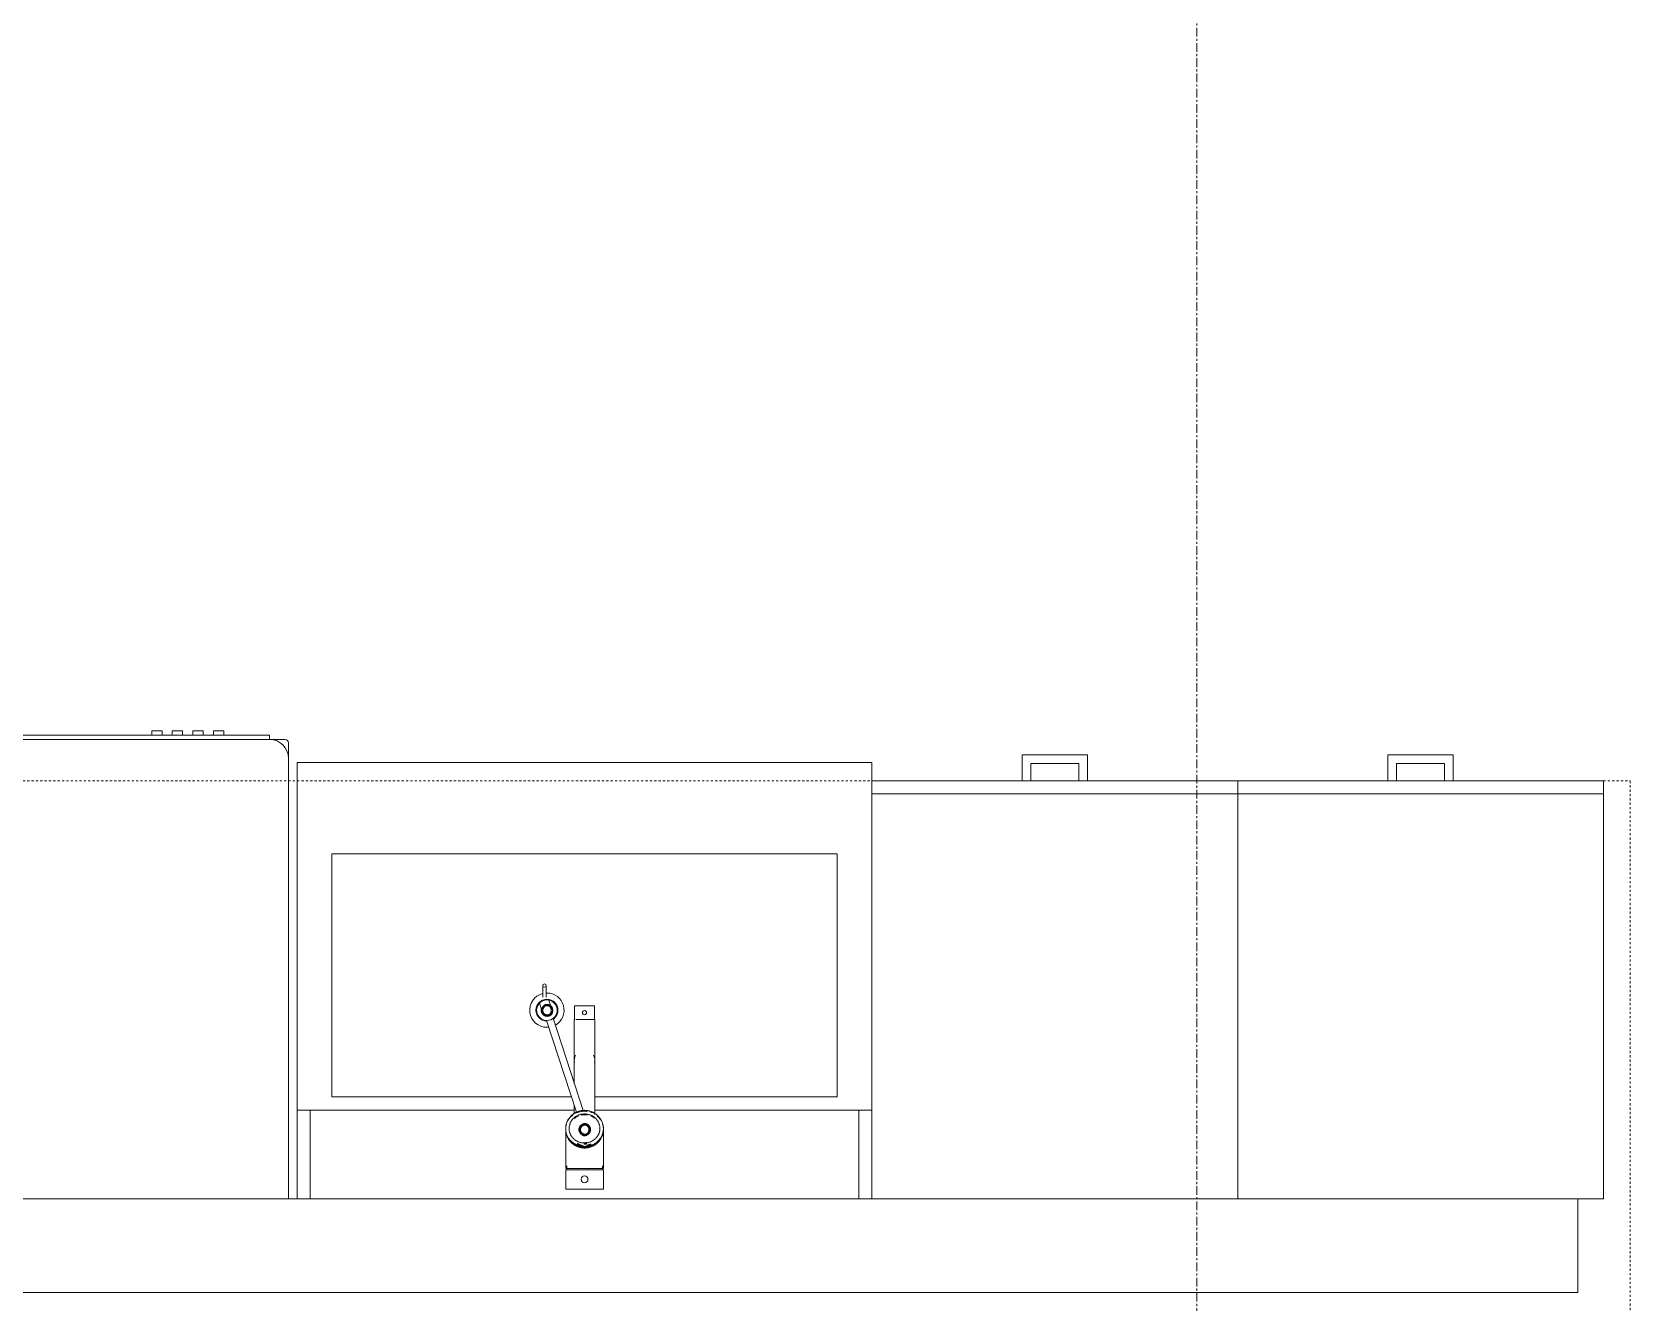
# Model space of a CAD drawing. Header units: inches. Extents: x -4266 to -1814, y 9706 to 12441.
# Drawn here: x -2240.2 to -2148.4, y 11419 to 11491.9 of the extents above; entities that cross this region are included whole.
import ezdxf

# ---------------------------------------------------------------- set-up
doc = ezdxf.new("R2010")
doc.units = ezdxf.units.IN
doc.header["$MEASUREMENT"] = 0
doc.linetypes.add('Dash', pattern=[0.25, 0.125, -0.125])
doc.linetypes.add('Grid Line 1_2_', pattern=[0.875, 0.5, -0.125, 0.125, -0.125])
for name, color, linetype, lineweight in [('A-GENM-2', 7, 'Continuous', 9), ('A-GENM-3', 250, 'Continuous', 50), ('A-WALL-4', 10, 'Continuous', 13), ('P-SANR-FIXT-2', 7, 'Continuous', 9), ('Q-CASE-2', 7, 'Continuous', 9), ('Q-CASE-HDLN-1', 7, 'Dash', 9), ('Q-SPCQ-2', 7, 'Continuous', 9), ('S-GRID-1', 1, 'Grid Line 1_2_', 9)]:
    doc.layers.add(name, color=color, linetype=linetype, lineweight=lineweight)

msp = doc.modelspace()

# ---------------------------------------------------------------- linework, layer by layer
at = {"layer": 'A-GENM-2'}
for p, q in [((-2210.87286, 11437.199), (-2210.87286, 11436.53387)), ((-2210.67601, 11436.53387), (-2210.67601, 11437.199)), ((-2210.93481, 11435.76963), (-2211.0671, 11436.18878)), ((-2210.51805, 11436.36589), (-2210.38467, 11435.94326)), ((-2209.04577, 11436.04189), (-2209.04577, 11435.25449)), ((-2209.04577, 11436.04189), (-2207.90404, 11436.04189)), ((-2207.90404, 11435.25449), (-2207.90404, 11436.04189)), ((-2210.8829, 11435.78602), (-2210.93481, 11435.76963)), ((-2210.65014, 11435.1984), (-2208.93695, 11429.92575)), ((-2208.55598, 11430.02728), (-2210.27638, 11435.32214)), ((-2209.06546, 11435.25449), (-2209.06546, 11431.58705)), ((-2209.06546, 11435.25449), (-2209.04534, 11435.25449)), ((-2208.97172, 11435.25449), (-2208.89249, 11435.25449)), ((-2208.87987, 11435.25449), (-2208.77018, 11435.25449)), ((-2208.76088, 11435.25449), (-2208.62775, 11435.25449)), ((-2208.62799, 11435.25449), (-2208.76034, 11435.25449)), ((-2208.62277, 11435.25449), (-2208.32705, 11435.25449)), ((-2208.32716, 11435.25449), (-2208.62266, 11435.25449)), ((-2208.32206, 11435.25449), (-2208.18893, 11435.25449)), ((-2208.18947, 11435.25449), (-2208.32182, 11435.25449)), ((-2208.17963, 11435.25449), (-2208.06995, 11435.25449)), ((-2208.05732, 11435.25449), (-2207.97809, 11435.25449)), ((-2207.96348, 11435.25449), (-2207.88436, 11435.25449)), ((-2207.88436, 11429.87758), (-2207.88436, 11435.25449)), ((-2209.06546, 11433.84721), (-2209.06546, 11432.93008)), ((-2207.88436, 11432.93008), (-2207.88436, 11433.84721)), ((-2209.06546, 11430.32125), (-2209.06546, 11429.87758)), ((-2207.85609, 11429.79971), (-2207.89204, 11429.82251)), ((-2209.55758, 11428.95528), (-2209.55758, 11426.6915)), ((-2207.44541, 11428.62082), (-2207.43769, 11428.64486)), ((-2207.44541, 11428.62082), (-2207.43769, 11428.64486)), ((-2207.44541, 11428.62082), (-2207.43769, 11428.64486)), ((-2207.44541, 11428.62082), (-2207.43769, 11428.64486)), ((-2207.44541, 11428.62082), (-2207.43769, 11428.64486)), ((-2207.39223, 11426.6915), (-2207.39223, 11428.95528)), ((-2208.47491, 11428.12308), (-2208.51055, 11428.12375)), ((-2208.47121, 11428.06949), (-2208.47491, 11428.06945)), ((-2209.49853, 11426.85384), (-2209.49853, 11426.61334)), ((-2207.45129, 11426.61334), (-2207.45129, 11426.85384)), ((-2207.39223, 11426.6915), (-2209.55758, 11426.6915)), ((-2209.55758, 11426.61334), (-2209.55758, 11425.5104)), ((-2209.55758, 11426.61334), (-2207.39223, 11426.61334)), ((-2207.39223, 11425.5104), (-2207.39223, 11426.61334)), ((-2207.39223, 11425.5104), (-2209.55758, 11425.5104))]:
    msp.add_line(p, q, dxfattribs=at)
at = {"layer": 'A-GENM-2', "flags": 128}
for points in [[(-2208.47491, 11430.02571), (-2208.51799, 11430.0249), (-2208.561, 11430.02246), (-2208.60388, 11430.01839), (-2208.64656, 11430.0127), (-2208.68898, 11430.0054), (-2208.73105, 11429.99651), (-2208.77273, 11429.98602), (-2208.81395, 11429.97397), (-2208.85464, 11429.96036), (-2208.89473, 11429.94522), (-2208.93417, 11429.92857), (-2208.97288, 11429.91043), (-2209.01082, 11429.89083), (-2209.04792, 11429.86981), (-2209.08412, 11429.84738), (-2209.11936, 11429.8236), (-2209.15358, 11429.79848), (-2209.18674, 11429.77208), (-2209.21877, 11429.74442), (-2209.24962, 11429.71556), (-2209.27925, 11429.68554), (-2209.30761, 11429.6544), (-2209.33464, 11429.62219), (-2209.3603, 11429.58897), (-2209.38455, 11429.55478), (-2209.40735, 11429.51968), (-2209.42866, 11429.48372), (-2209.44845, 11429.44697), (-2209.46667, 11429.40948), (-2209.4833, 11429.37131), (-2209.49831, 11429.33253), (-2209.51167, 11429.29319), (-2209.52337, 11429.25336), (-2209.53337, 11429.21311), (-2209.54167, 11429.1725), (-2209.54824, 11429.1316), (-2209.55308, 11429.09048), (-2209.55617, 11429.0492), (-2209.55752, 11429.00783), (-2209.55758, 11428.99666)], [(-2209.15569, 11429.79714), (-2209.18881, 11429.76924), (-2209.22079, 11429.74004), (-2209.25157, 11429.70959), (-2209.28112, 11429.67793), (-2209.30937, 11429.64511), (-2209.33629, 11429.61119), (-2209.36183, 11429.57622), (-2209.38595, 11429.54025), (-2209.40861, 11429.50335), (-2209.42978, 11429.46558), (-2209.44943, 11429.42698)], [(-2209.15569, 11429.79714), (-2209.18881, 11429.76924), (-2209.22079, 11429.74004), (-2209.25157, 11429.70959), (-2209.28112, 11429.67793), (-2209.30937, 11429.64511), (-2209.33629, 11429.61119), (-2209.36183, 11429.57622), (-2209.38595, 11429.54025), (-2209.40861, 11429.50335), (-2209.42978, 11429.46558), (-2209.44943, 11429.42698)], [(-2209.15569, 11429.79714), (-2209.18881, 11429.76924), (-2209.22079, 11429.74004), (-2209.25157, 11429.70959), (-2209.28112, 11429.67793), (-2209.30937, 11429.64511), (-2209.33629, 11429.61119), (-2209.36183, 11429.57622), (-2209.38595, 11429.54025), (-2209.40861, 11429.50335), (-2209.42978, 11429.46558), (-2209.44943, 11429.42698)], [(-2209.15569, 11429.79714), (-2209.18881, 11429.76924), (-2209.22079, 11429.74004), (-2209.25157, 11429.70959), (-2209.28112, 11429.67793), (-2209.30937, 11429.64511), (-2209.33629, 11429.61119), (-2209.36183, 11429.57622), (-2209.38595, 11429.54025), (-2209.40861, 11429.50335), (-2209.42978, 11429.46558), (-2209.44943, 11429.42698)], [(-2209.15569, 11429.79714), (-2209.18881, 11429.76924), (-2209.22079, 11429.74004), (-2209.25157, 11429.70959), (-2209.28112, 11429.67793), (-2209.30937, 11429.64511), (-2209.33629, 11429.61119), (-2209.36183, 11429.57622), (-2209.38595, 11429.54025), (-2209.40861, 11429.50335), (-2209.42978, 11429.46558), (-2209.44943, 11429.42698)], [(-2209.15569, 11429.79714), (-2209.18881, 11429.76924), (-2209.22079, 11429.74004), (-2209.25157, 11429.70959), (-2209.28112, 11429.67793), (-2209.30937, 11429.64511), (-2209.33629, 11429.61119), (-2209.36183, 11429.57622), (-2209.38595, 11429.54025), (-2209.40861, 11429.50335), (-2209.42978, 11429.46558), (-2209.44943, 11429.42698)], [(-2209.36073, 11428.99666), (-2209.36004, 11429.02971), (-2209.35794, 11429.06272), (-2209.35445, 11429.09562), (-2209.34957, 11429.12837), (-2209.3433, 11429.16092), (-2209.33566, 11429.19321), (-2209.32666, 11429.22521), (-2209.31631, 11429.25685), (-2209.30462, 11429.28809), (-2209.29161, 11429.31889), (-2209.2773, 11429.34918), (-2209.26171, 11429.37893), (-2209.24487, 11429.40809), (-2209.22679, 11429.43661), (-2209.20751, 11429.46444), (-2209.18704, 11429.49154), (-2209.16544, 11429.51786), (-2209.14271, 11429.54337), (-2209.11891, 11429.56801), (-2209.09407, 11429.59176), (-2209.06822, 11429.61456), (-2209.04141, 11429.63639), (-2209.01368, 11429.65719), (-2208.98507, 11429.67695), (-2208.95562, 11429.69562), (-2208.92539, 11429.71318), (-2208.89442, 11429.72959), (-2208.86277, 11429.74482), (-2208.83048, 11429.75886), (-2208.7976, 11429.77166), (-2208.76419, 11429.78322), (-2208.73031, 11429.79351), (-2208.696, 11429.80252), (-2208.66133, 11429.81022), (-2208.62636, 11429.81661), (-2208.59113, 11429.82167), (-2208.55571, 11429.82539), (-2208.52016, 11429.82778), (-2208.48453, 11429.82882), (-2208.47491, 11429.82886)], [(-2209.15358, 11429.7571), (-2209.18674, 11429.73069), (-2209.21877, 11429.70304), (-2209.24962, 11429.67418)], [(-2208.47491, 11430.03796), (-2208.5182, 11430.03709), (-2208.56143, 11430.03449), (-2208.60452, 11430.03017), (-2208.6474, 11430.02413), (-2208.69, 11430.01637), (-2208.73226, 11430.00692), (-2208.77411, 11429.99579), (-2208.81548, 11429.98299), (-2208.85631, 11429.96855), (-2208.89652, 11429.95249), (-2208.93606, 11429.93483), (-2208.97487, 11429.91561), (-2209.01287, 11429.89485), (-2209.05001, 11429.87258), (-2209.08623, 11429.84885), (-2209.12148, 11429.82369)], [(-2208.47491, 11430.03796), (-2208.5182, 11430.03709), (-2208.56143, 11430.03449), (-2208.60452, 11430.03017), (-2208.6474, 11430.02413), (-2208.69, 11430.01637), (-2208.73226, 11430.00692), (-2208.77411, 11429.99579), (-2208.81548, 11429.98299), (-2208.85631, 11429.96855), (-2208.89652, 11429.95249), (-2208.93606, 11429.93483), (-2208.97487, 11429.91561), (-2209.01287, 11429.89485), (-2209.05001, 11429.87258), (-2209.08623, 11429.84885)], [(-2208.47491, 11430.03796), (-2208.5182, 11430.03709), (-2208.56143, 11430.03449), (-2208.60452, 11430.03017), (-2208.6474, 11430.02413), (-2208.69, 11430.01637), (-2208.73226, 11430.00692), (-2208.77411, 11429.99579), (-2208.81548, 11429.98299), (-2208.85631, 11429.96855), (-2208.89652, 11429.95249), (-2208.93606, 11429.93483), (-2208.97487, 11429.91561), (-2209.01287, 11429.89485), (-2209.05001, 11429.87258), (-2209.08623, 11429.84885)], [(-2208.47491, 11430.03796), (-2208.5182, 11430.03709), (-2208.56143, 11430.03449), (-2208.60452, 11430.03017), (-2208.6474, 11430.02413), (-2208.69, 11430.01637), (-2208.73226, 11430.00692), (-2208.77411, 11429.99579), (-2208.81548, 11429.98299), (-2208.85631, 11429.96855), (-2208.89652, 11429.95249), (-2208.93606, 11429.93483), (-2208.97487, 11429.91561), (-2209.01287, 11429.89485), (-2209.05001, 11429.87258), (-2209.08623, 11429.84885)], [(-2208.47491, 11430.03796), (-2208.5182, 11430.03709), (-2208.56143, 11430.03449), (-2208.60452, 11430.03017), (-2208.6474, 11430.02413), (-2208.69, 11430.01637), (-2208.73226, 11430.00692), (-2208.77411, 11429.99579), (-2208.81548, 11429.98299), (-2208.85631, 11429.96855), (-2208.89652, 11429.95249), (-2208.93606, 11429.93483), (-2208.97487, 11429.91561), (-2209.01287, 11429.89485), (-2209.05001, 11429.87258), (-2209.08623, 11429.84885)], [(-2208.47491, 11430.03796), (-2208.5182, 11430.03709), (-2208.56143, 11430.03449), (-2208.60452, 11430.03017), (-2208.6474, 11430.02413), (-2208.69, 11430.01637), (-2208.73226, 11430.00692), (-2208.77411, 11429.99579), (-2208.81548, 11429.98299), (-2208.85631, 11429.96855), (-2208.89652, 11429.95249), (-2208.93606, 11429.93483), (-2208.97487, 11429.91561), (-2209.01287, 11429.89485), (-2209.05001, 11429.87258), (-2209.08623, 11429.84885)], [(-2209.06822, 11429.57318), (-2209.04141, 11429.595), (-2209.01368, 11429.61581), (-2208.98507, 11429.63557), (-2208.95562, 11429.65424), (-2208.92539, 11429.6718), (-2208.89442, 11429.68821), (-2208.86277, 11429.70344), (-2208.83048, 11429.71747)], [(-2208.73105, 11429.95513), (-2208.77273, 11429.94464), (-2208.81395, 11429.93259), (-2208.85464, 11429.91898), (-2208.89473, 11429.90384), (-2208.93417, 11429.88719), (-2208.97288, 11429.86905)], [(-2208.47491, 11429.98433), (-2208.51799, 11429.98352), (-2208.561, 11429.98107), (-2208.60388, 11429.97701), (-2208.64656, 11429.97132), (-2208.68898, 11429.96402)], [(-2208.66133, 11429.76884), (-2208.62636, 11429.77522), (-2208.59113, 11429.78029), (-2208.55571, 11429.78401), (-2208.52016, 11429.7864), (-2208.48453, 11429.78743), (-2208.47491, 11429.78748)], [(-2207.49043, 11429.40583), (-2207.50924, 11429.44484), (-2207.52959, 11429.48306), (-2207.55145, 11429.52045), (-2207.57479, 11429.55692), (-2207.59957, 11429.59244), (-2207.62575, 11429.62693), (-2207.65328, 11429.66035), (-2207.68214, 11429.69264), (-2207.71226, 11429.72375), (-2207.7436, 11429.75364), (-2207.77611, 11429.78224), (-2207.80974, 11429.80953), (-2207.84443, 11429.83544), (-2207.88013, 11429.85995), (-2207.91679, 11429.88301), (-2207.95433, 11429.90459), (-2207.99271, 11429.92465), (-2208.03186, 11429.94315), (-2208.07172, 11429.96008), (-2208.11222, 11429.9754), (-2208.15331, 11429.98909), (-2208.19491, 11430.00112), (-2208.23695, 11430.01148), (-2208.27938, 11430.02015), (-2208.32212, 11430.02712), (-2208.3651, 11430.03237), (-2208.40826, 11430.0359), (-2208.45153, 11430.0377), (-2208.47491, 11430.03796)], [(-2207.84443, 11429.83544), (-2207.88013, 11429.85995), (-2207.91679, 11429.88301), (-2207.95433, 11429.90459), (-2207.99271, 11429.92465), (-2208.03186, 11429.94315), (-2208.07172, 11429.96008), (-2208.11222, 11429.9754), (-2208.15331, 11429.98909), (-2208.19491, 11430.00112), (-2208.23695, 11430.01148), (-2208.27938, 11430.02015), (-2208.32212, 11430.02712), (-2208.3651, 11430.03237), (-2208.40826, 11430.0359), (-2208.45153, 11430.0377), (-2208.47491, 11430.03796)], [(-2207.84443, 11429.83544), (-2207.88013, 11429.85995), (-2207.91679, 11429.88301), (-2207.95433, 11429.90459), (-2207.99271, 11429.92465), (-2208.03186, 11429.94315), (-2208.07172, 11429.96008), (-2208.11222, 11429.9754), (-2208.15331, 11429.98909), (-2208.19491, 11430.00112), (-2208.23695, 11430.01148), (-2208.27938, 11430.02015), (-2208.32212, 11430.02712), (-2208.3651, 11430.03237), (-2208.40826, 11430.0359), (-2208.45153, 11430.0377), (-2208.47491, 11430.03796)], [(-2207.84443, 11429.83544), (-2207.88013, 11429.85995), (-2207.91679, 11429.88301), (-2207.95433, 11429.90459), (-2207.99271, 11429.92465), (-2208.03186, 11429.94315), (-2208.07172, 11429.96008), (-2208.11222, 11429.9754), (-2208.15331, 11429.98909), (-2208.19491, 11430.00112), (-2208.23695, 11430.01148), (-2208.27938, 11430.02015), (-2208.32212, 11430.02712), (-2208.3651, 11430.03237), (-2208.40826, 11430.0359), (-2208.45153, 11430.0377), (-2208.47491, 11430.03796)], [(-2207.84443, 11429.83544), (-2207.88013, 11429.85995), (-2207.91679, 11429.88301), (-2207.95433, 11429.90459), (-2207.99271, 11429.92465), (-2208.03186, 11429.94315), (-2208.07172, 11429.96008), (-2208.11222, 11429.9754), (-2208.15331, 11429.98909), (-2208.19491, 11430.00112), (-2208.23695, 11430.01148), (-2208.27938, 11430.02015), (-2208.32212, 11430.02712), (-2208.3651, 11430.03237), (-2208.40826, 11430.0359), (-2208.45153, 11430.0377), (-2208.47491, 11430.03796)], [(-2207.84443, 11429.83544), (-2207.88013, 11429.85995), (-2207.91679, 11429.88301), (-2207.95433, 11429.90459), (-2207.99271, 11429.92465), (-2208.03186, 11429.94315), (-2208.07172, 11429.96008), (-2208.11222, 11429.9754), (-2208.15331, 11429.98909), (-2208.19491, 11430.00112), (-2208.23695, 11430.01148), (-2208.27938, 11430.02015), (-2208.32212, 11430.02712), (-2208.3651, 11430.03237), (-2208.40826, 11430.0359), (-2208.45153, 11430.0377), (-2208.47491, 11430.03796)], [(-2207.39223, 11428.99666), (-2207.39311, 11429.03804), (-2207.39573, 11429.07935), (-2207.4001, 11429.12052), (-2207.4062, 11429.16149), (-2207.41404, 11429.20218), (-2207.42358, 11429.24254), (-2207.43482, 11429.28248), (-2207.44774, 11429.32196), (-2207.4623, 11429.3609), (-2207.4785, 11429.39924), (-2207.4963, 11429.43692), (-2207.51566, 11429.47388), (-2207.53656, 11429.51005), (-2207.55896, 11429.54539), (-2207.58283, 11429.57983), (-2207.60811, 11429.61332), (-2207.63478, 11429.64581), (-2207.66278, 11429.67724), (-2207.69207, 11429.70757), (-2207.7226, 11429.73675), (-2207.75432, 11429.76473), (-2207.78718, 11429.79148), (-2207.82112, 11429.81695), (-2207.85609, 11429.8411), (-2207.89204, 11429.86389), (-2207.9289, 11429.8853), (-2207.96661, 11429.90528), (-2208.00513, 11429.92382), (-2208.04438, 11429.94087), (-2208.0843, 11429.95642), (-2208.12483, 11429.97045), (-2208.16591, 11429.98292), (-2208.20747, 11429.99383), (-2208.24945, 11430.00316), (-2208.29178, 11430.01089), (-2208.33439, 11430.01701), (-2208.37722, 11430.02152), (-2208.42021, 11430.0244), (-2208.46328, 11430.02566), (-2208.47491, 11430.02571)], [(-2208.33439, 11429.97563), (-2208.37722, 11429.98014), (-2208.42021, 11429.98302), (-2208.46328, 11429.98427), (-2208.47491, 11429.98433)], [(-2208.47491, 11429.82886), (-2208.43927, 11429.82819), (-2208.40369, 11429.82617), (-2208.36823, 11429.82281), (-2208.33294, 11429.8181), (-2208.29789, 11429.81207), (-2208.26314, 11429.80472), (-2208.22873, 11429.79607), (-2208.19472, 11429.78612), (-2208.16118, 11429.77491), (-2208.12816, 11429.76243), (-2208.0957, 11429.74873), (-2208.06387, 11429.73382), (-2208.03271, 11429.71772), (-2208.00228, 11429.70047), (-2207.97262, 11429.6821), (-2207.94377, 11429.66263)], [(-2208.47491, 11429.78748), (-2208.43927, 11429.78681), (-2208.40369, 11429.78479), (-2208.36823, 11429.78142), (-2208.33294, 11429.77672), (-2208.29789, 11429.77069)], [(-2208.04438, 11429.89949), (-2208.0843, 11429.91504), (-2208.12483, 11429.92907)], [(-2208.0957, 11429.70735), (-2208.06387, 11429.69244), (-2208.03271, 11429.67634), (-2208.00228, 11429.65909), (-2207.97262, 11429.64072), (-2207.94377, 11429.62125)], [(-2207.94373, 11429.6626), (-2207.9158, 11429.6421), (-2207.88874, 11429.62055), (-2207.86262, 11429.59801), (-2207.83751, 11429.57451), (-2207.81342, 11429.55011), (-2207.7904, 11429.52483), (-2207.76849, 11429.49872), (-2207.74772, 11429.47182), (-2207.72811, 11429.44419), (-2207.70971, 11429.41585), (-2207.69252, 11429.38686), (-2207.67659, 11429.35727), (-2207.66194, 11429.32712), (-2207.64858, 11429.29645), (-2207.63653, 11429.26532), (-2207.62582, 11429.23378), (-2207.61645, 11429.20188), (-2207.60844, 11429.16966), (-2207.6018, 11429.13717), (-2207.59655, 11429.10447), (-2207.59268, 11429.07161), (-2207.59021, 11429.03863), (-2207.58913, 11429.00558), (-2207.58908, 11428.99666)], [(-2207.94373, 11429.62121), (-2207.9158, 11429.60072), (-2207.88874, 11429.57917)], [(-2207.49043, 11429.40583), (-2207.50924, 11429.44484), (-2207.52959, 11429.48306), (-2207.55145, 11429.52045), (-2207.57479, 11429.55692), (-2207.59957, 11429.59244), (-2207.62575, 11429.62693), (-2207.65328, 11429.66035), (-2207.68214, 11429.69264), (-2207.71226, 11429.72375), (-2207.7436, 11429.75364), (-2207.77611, 11429.78224), (-2207.80974, 11429.80953)], [(-2207.49043, 11429.40583), (-2207.50924, 11429.44484), (-2207.52959, 11429.48306), (-2207.55145, 11429.52045), (-2207.57479, 11429.55692), (-2207.59957, 11429.59244), (-2207.62575, 11429.62693), (-2207.65328, 11429.66035), (-2207.68214, 11429.69264), (-2207.71226, 11429.72375), (-2207.7436, 11429.75364), (-2207.77611, 11429.78224), (-2207.80974, 11429.80953)], [(-2207.49043, 11429.40583), (-2207.50924, 11429.44484), (-2207.52959, 11429.48306), (-2207.55145, 11429.52045), (-2207.57479, 11429.55692), (-2207.59957, 11429.59244), (-2207.62575, 11429.62693), (-2207.65328, 11429.66035), (-2207.68214, 11429.69264), (-2207.71226, 11429.72375), (-2207.7436, 11429.75364), (-2207.77611, 11429.78224), (-2207.80974, 11429.80953)], [(-2207.49043, 11429.40583), (-2207.50924, 11429.44484), (-2207.52959, 11429.48306), (-2207.55145, 11429.52045), (-2207.57479, 11429.55692), (-2207.59957, 11429.59244), (-2207.62575, 11429.62693), (-2207.65328, 11429.66035), (-2207.68214, 11429.69264), (-2207.71226, 11429.72375), (-2207.7436, 11429.75364), (-2207.77611, 11429.78224), (-2207.80974, 11429.80953)], [(-2207.49043, 11429.40583), (-2207.50924, 11429.44484), (-2207.52959, 11429.48306), (-2207.55145, 11429.52045), (-2207.57479, 11429.55692), (-2207.59957, 11429.59244), (-2207.62575, 11429.62693), (-2207.65328, 11429.66035), (-2207.68214, 11429.69264), (-2207.71226, 11429.72375), (-2207.7436, 11429.75364), (-2207.77611, 11429.78224), (-2207.80974, 11429.80953)], [(-2207.53656, 11429.46867), (-2207.55896, 11429.50401), (-2207.58283, 11429.53845), (-2207.60811, 11429.57194), (-2207.63478, 11429.60442), (-2207.66278, 11429.63586), (-2207.69207, 11429.66619), (-2207.7226, 11429.69537), (-2207.75432, 11429.72335)], [(-2209.51167, 11429.25181), (-2209.52337, 11429.21198), (-2209.53337, 11429.17173), (-2209.54167, 11429.13112), (-2209.54824, 11429.09022), (-2209.55308, 11429.04909), (-2209.55617, 11429.00782), (-2209.55752, 11428.96645), (-2209.55758, 11428.95528)], [(-2209.55758, 11428.99666), (-2209.55671, 11428.95528), (-2209.55408, 11428.91397), (-2209.54972, 11428.8728), (-2209.54361, 11428.83184), (-2209.53578, 11428.79114), (-2209.52623, 11428.75079), (-2209.51499, 11428.71084), (-2209.50208, 11428.67136), (-2209.48751, 11428.63242), (-2209.47132, 11428.59408), (-2209.45352, 11428.5564), (-2209.43415, 11428.51944), (-2209.41325, 11428.48327), (-2209.39085, 11428.44793), (-2209.36699, 11428.41349), (-2209.3417, 11428.38), (-2209.31503, 11428.34752), (-2209.28703, 11428.31608), (-2209.25774, 11428.28575), (-2209.22722, 11428.25657), (-2209.1955, 11428.22859), (-2209.16264, 11428.20184), (-2209.1287, 11428.17638), (-2209.09372, 11428.15223), (-2209.05778, 11428.12943), (-2209.02092, 11428.10802), (-2208.9832, 11428.08804), (-2208.94469, 11428.0695), (-2208.90544, 11428.05245), (-2208.86552, 11428.0369), (-2208.82499, 11428.02287), (-2208.78391, 11428.0104), (-2208.74235, 11427.99949), (-2208.70037, 11427.99016), (-2208.65804, 11427.98243), (-2208.61543, 11427.97631), (-2208.57259, 11427.9718), (-2208.52961, 11427.96892), (-2208.48654, 11427.96767), (-2208.47491, 11427.96761)], [(-2209.55758, 11428.95528), (-2209.55671, 11428.9139), (-2209.55408, 11428.87259), (-2209.54972, 11428.83142), (-2209.54361, 11428.79045), (-2209.53578, 11428.74976), (-2209.52623, 11428.7094), (-2209.51499, 11428.66946), (-2209.50208, 11428.62998), (-2209.48751, 11428.59104), (-2209.47132, 11428.5527), (-2209.45352, 11428.51502), (-2209.43415, 11428.47806), (-2209.41325, 11428.44189), (-2209.39085, 11428.40655), (-2209.36699, 11428.37211), (-2209.3417, 11428.33862), (-2209.31503, 11428.30613), (-2209.28703, 11428.2747), (-2209.25774, 11428.24437), (-2209.22722, 11428.21519), (-2209.1955, 11428.18721), (-2209.16264, 11428.16046), (-2209.1287, 11428.13499), (-2209.09372, 11428.11084), (-2209.05778, 11428.08805), (-2209.02092, 11428.06664), (-2208.9832, 11428.04666), (-2208.94469, 11428.02812), (-2208.90544, 11428.01107), (-2208.86552, 11427.99552), (-2208.82499, 11427.98149), (-2208.78391, 11427.96902), (-2208.74235, 11427.95811), (-2208.70037, 11427.94878), (-2208.65804, 11427.94105), (-2208.61543, 11427.93493), (-2208.57259, 11427.93042), (-2208.52961, 11427.92754), (-2208.48654, 11427.92628), (-2208.47491, 11427.92622)], [(-2209.51213, 11429.2657), (-2209.52371, 11429.22397), (-2209.53362, 11429.18182), (-2209.54183, 11429.1393), (-2209.54834, 11429.09649), (-2209.55312, 11429.05345), (-2209.55619, 11429.01025), (-2209.55752, 11428.96697), (-2209.55712, 11428.92367), (-2209.55499, 11428.88041), (-2209.55114, 11428.83728), (-2209.54556, 11428.79434), (-2209.53826, 11428.75165), (-2209.52927, 11428.70929), (-2209.51859, 11428.66733)], [(-2209.51213, 11429.2657), (-2209.52371, 11429.22397), (-2209.53362, 11429.18182), (-2209.54183, 11429.1393), (-2209.54834, 11429.09649), (-2209.55312, 11429.05345), (-2209.55619, 11429.01025), (-2209.55752, 11428.96697), (-2209.55712, 11428.92367), (-2209.55499, 11428.88041), (-2209.55114, 11428.83728), (-2209.54556, 11428.79434), (-2209.53826, 11428.75165), (-2209.52927, 11428.70929), (-2209.51859, 11428.66733)], [(-2209.51213, 11429.2657), (-2209.52371, 11429.22397), (-2209.53362, 11429.18182), (-2209.54183, 11429.1393), (-2209.54834, 11429.09649), (-2209.55312, 11429.05345), (-2209.55619, 11429.01025), (-2209.55752, 11428.96697), (-2209.55712, 11428.92367), (-2209.55499, 11428.88041), (-2209.55114, 11428.83728), (-2209.54556, 11428.79434), (-2209.53826, 11428.75165), (-2209.52927, 11428.70929), (-2209.51859, 11428.66733)], [(-2209.51213, 11429.2657), (-2209.52371, 11429.22397), (-2209.53362, 11429.18182), (-2209.54183, 11429.1393), (-2209.54834, 11429.09649), (-2209.55312, 11429.05345), (-2209.55619, 11429.01025), (-2209.55752, 11428.96697), (-2209.55712, 11428.92367), (-2209.55499, 11428.88041), (-2209.55114, 11428.83728), (-2209.54556, 11428.79434), (-2209.53826, 11428.75165), (-2209.52927, 11428.70929), (-2209.51859, 11428.66733)], [(-2209.51213, 11429.2657), (-2209.52371, 11429.22397), (-2209.53362, 11429.18182), (-2209.54183, 11429.1393), (-2209.54834, 11429.09649), (-2209.55312, 11429.05345), (-2209.55619, 11429.01025), (-2209.55752, 11428.96697), (-2209.55712, 11428.92367), (-2209.55499, 11428.88041), (-2209.55114, 11428.83728), (-2209.54556, 11428.79434), (-2209.53826, 11428.75165), (-2209.52927, 11428.70929), (-2209.51859, 11428.66733)], [(-2209.51213, 11429.2657), (-2209.52371, 11429.22397), (-2209.53362, 11429.18182), (-2209.54183, 11429.1393), (-2209.54834, 11429.09649), (-2209.55312, 11429.05345), (-2209.55619, 11429.01025), (-2209.55752, 11428.96697), (-2209.55712, 11428.92367), (-2209.55499, 11428.88041), (-2209.55114, 11428.83728), (-2209.54556, 11428.79434), (-2209.53826, 11428.75165), (-2209.52927, 11428.70929), (-2209.51859, 11428.66733)], [(-2209.50624, 11428.62582), (-2209.49224, 11428.58484), (-2209.47661, 11428.54445), (-2209.45938, 11428.50473), (-2209.44058, 11428.46572), (-2209.42023, 11428.42749), (-2209.39837, 11428.39011), (-2209.37503, 11428.35364), (-2209.35025, 11428.31812), (-2209.32407, 11428.28363), (-2209.29653, 11428.25021), (-2209.26768, 11428.21792), (-2209.23756, 11428.1868), (-2209.20622, 11428.15692), (-2209.17371, 11428.12831), (-2209.14008, 11428.10103), (-2209.10538, 11428.07511), (-2209.06968, 11428.05061), (-2209.03303, 11428.02754), (-2208.99548, 11428.00597), (-2208.9571, 11427.98591), (-2208.91795, 11427.9674), (-2208.8781, 11427.95048), (-2208.83759, 11427.93516), (-2208.79651, 11427.92147), (-2208.75491, 11427.90943), (-2208.71286, 11427.89907), (-2208.67043, 11427.8904), (-2208.62769, 11427.88344), (-2208.58471, 11427.87818), (-2208.54155, 11427.87465), (-2208.49828, 11427.87285), (-2208.47491, 11427.8726)], [(-2208.47491, 11428.16446), (-2208.51055, 11428.16513), (-2208.54612, 11428.16715), (-2208.58159, 11428.17052), (-2208.61687, 11428.17522), (-2208.65192, 11428.18125), (-2208.68668, 11428.1886), (-2208.72109, 11428.19725), (-2208.75509, 11428.2072), (-2208.78863, 11428.21842), (-2208.82166, 11428.23089), (-2208.85411, 11428.24459), (-2208.88595, 11428.2595), (-2208.9171, 11428.2756), (-2208.94754, 11428.29285), (-2208.9772, 11428.31122), (-2209.00604, 11428.33069), (-2209.03401, 11428.35122), (-2209.06108, 11428.37277), (-2209.08719, 11428.39532), (-2209.11231, 11428.41881), (-2209.13639, 11428.44322), (-2209.15941, 11428.46849), (-2209.18132, 11428.4946), (-2209.2021, 11428.5215), (-2209.2217, 11428.54914), (-2209.24011, 11428.57747), (-2209.25729, 11428.60646), (-2209.27322, 11428.63605), (-2209.28788, 11428.66621), (-2209.30124, 11428.69687), (-2209.31329, 11428.728), (-2209.324, 11428.75954), (-2209.33337, 11428.79144), (-2209.34138, 11428.82366), (-2209.34801, 11428.85615), (-2209.35327, 11428.88885), (-2209.35713, 11428.92171), (-2209.35961, 11428.95469), (-2209.36068, 11428.98774), (-2209.36073, 11428.99666)], [(-2209.31631, 11429.21547), (-2209.30462, 11429.24671), (-2209.29161, 11429.2775)], [(-2208.47491, 11427.96761), (-2208.43183, 11427.96842), (-2208.38881, 11427.97087), (-2208.34593, 11427.97493), (-2208.30325, 11427.98062), (-2208.26084, 11427.98792), (-2208.21876, 11427.99681), (-2208.17708, 11428.0073), (-2208.13587, 11428.01935), (-2208.09518, 11428.03296), (-2208.05509, 11428.0481), (-2208.01565, 11428.06475), (-2207.97693, 11428.08289), (-2207.93899, 11428.10249), (-2207.9019, 11428.12351), (-2207.8657, 11428.14594), (-2207.83046, 11428.16973), (-2207.79623, 11428.19484), (-2207.76308, 11428.22125), (-2207.73105, 11428.2489), (-2207.70019, 11428.27776), (-2207.67056, 11428.30779), (-2207.64221, 11428.33893), (-2207.61518, 11428.37113), (-2207.58952, 11428.40436), (-2207.56526, 11428.43855), (-2207.54246, 11428.47364), (-2207.52115, 11428.5096), (-2207.50137, 11428.54635), (-2207.48315, 11428.58384), (-2207.46652, 11428.62201), (-2207.45151, 11428.6608), (-2207.43814, 11428.70013), (-2207.42645, 11428.73996), (-2207.41644, 11428.78021), (-2207.40815, 11428.82082), (-2207.40158, 11428.86172), (-2207.39674, 11428.90285), (-2207.39364, 11428.94412), (-2207.39229, 11428.98549), (-2207.39223, 11428.99666)], [(-2207.58908, 11428.99666), (-2207.58978, 11428.96361), (-2207.59188, 11428.93061), (-2207.59537, 11428.8977), (-2207.60025, 11428.86495), (-2207.60651, 11428.83241), (-2207.61415, 11428.80011), (-2207.62315, 11428.76811), (-2207.63351, 11428.73647), (-2207.64519, 11428.70523), (-2207.6582, 11428.67443), (-2207.67251, 11428.64414), (-2207.6881, 11428.61439), (-2207.70495, 11428.58523), (-2207.72303, 11428.55672), (-2207.74231, 11428.52889), (-2207.76277, 11428.50179), (-2207.78438, 11428.47546), (-2207.8071, 11428.44995), (-2207.8309, 11428.42531), (-2207.85575, 11428.40156), (-2207.88159, 11428.37876), (-2207.9084, 11428.35694), (-2207.93614, 11428.33613), (-2207.96475, 11428.31637), (-2207.99419, 11428.2977), (-2208.02442, 11428.28014), (-2208.05539, 11428.26373), (-2208.08705, 11428.2485), (-2208.11934, 11428.23447), (-2208.15222, 11428.22166), (-2208.18562, 11428.2101), (-2208.21951, 11428.19981), (-2208.25381, 11428.19081), (-2208.28848, 11428.1831), (-2208.32346, 11428.17672), (-2208.35869, 11428.17165), (-2208.39411, 11428.16793), (-2208.42966, 11428.16554), (-2208.46529, 11428.16451), (-2208.47491, 11428.16446)], [(-2208.47491, 11427.92622), (-2208.43183, 11427.92704), (-2208.38881, 11427.92948), (-2208.34593, 11427.93355), (-2208.30325, 11427.93924), (-2208.26084, 11427.94654), (-2208.21876, 11427.95543), (-2208.17708, 11427.96592), (-2208.13587, 11427.97797), (-2208.09518, 11427.99158), (-2208.05509, 11428.00672), (-2208.01565, 11428.02337), (-2207.97693, 11428.04151), (-2207.93899, 11428.06111), (-2207.9019, 11428.08213), (-2207.8657, 11428.10456), (-2207.83046, 11428.12834), (-2207.79623, 11428.15346), (-2207.76308, 11428.17986), (-2207.73105, 11428.20752), (-2207.70019, 11428.23638), (-2207.67056, 11428.2664), (-2207.64221, 11428.29754), (-2207.61518, 11428.32975), (-2207.58952, 11428.36297), (-2207.56526, 11428.39716), (-2207.54246, 11428.43226), (-2207.52115, 11428.46822), (-2207.50137, 11428.50497), (-2207.48315, 11428.54246), (-2207.46652, 11428.58063), (-2207.45151, 11428.61941), (-2207.43814, 11428.65875), (-2207.42645, 11428.69858), (-2207.41644, 11428.73883), (-2207.40815, 11428.77944), (-2207.40158, 11428.82034), (-2207.39674, 11428.86146), (-2207.39364, 11428.90274), (-2207.39229, 11428.94411), (-2207.39223, 11428.95528)], [(-2208.47491, 11427.8726), (-2208.43161, 11427.87347), (-2208.38839, 11427.87606), (-2208.3453, 11427.88039), (-2208.30242, 11427.88643), (-2208.25981, 11427.89418), (-2208.21755, 11427.90363), (-2208.1757, 11427.91477), (-2208.13433, 11427.92756), (-2208.09351, 11427.942), (-2208.05329, 11427.95807), (-2208.01375, 11427.97572), (-2207.97495, 11427.99495), (-2207.93695, 11428.01571), (-2207.8998, 11428.03797), (-2207.86358, 11428.06171), (-2207.82834, 11428.08687), (-2207.79413, 11428.11342), (-2207.76101, 11428.14132), (-2207.72903, 11428.17052), (-2207.69824, 11428.20097), (-2207.6687, 11428.23263), (-2207.64045, 11428.26545), (-2207.61353, 11428.29937), (-2207.58799, 11428.33434), (-2207.56387, 11428.37031), (-2207.5412, 11428.40721), (-2207.52003, 11428.44498), (-2207.50039, 11428.48358), (-2207.48231, 11428.52292), (-2207.46581, 11428.56296), (-2207.45093, 11428.60363), (-2207.43769, 11428.64486)], [(-2207.66194, 11429.28573), (-2207.64858, 11429.25507), (-2207.63653, 11429.22394)], [(-2207.39223, 11428.95528), (-2207.39311, 11428.99666), (-2207.39573, 11429.03797), (-2207.4001, 11429.07914), (-2207.4062, 11429.1201), (-2207.41404, 11429.1608), (-2207.42358, 11429.20115), (-2207.43482, 11429.2411), (-2207.44774, 11429.28058)], [(-2207.4261, 11428.68658), (-2207.4162, 11428.72874), (-2207.40798, 11428.77126), (-2207.40148, 11428.81407), (-2207.39669, 11428.85711), (-2207.39363, 11428.90031), (-2207.39229, 11428.94359), (-2207.39269, 11428.98689), (-2207.39482, 11429.03014), (-2207.39868, 11429.07328), (-2207.40426, 11429.11622), (-2207.41155, 11429.15891), (-2207.42054, 11429.20127), (-2207.43123, 11429.24323), (-2207.44358, 11429.28474)], [(-2207.4261, 11428.68658), (-2207.4162, 11428.72874), (-2207.40798, 11428.77126), (-2207.40148, 11428.81407), (-2207.39669, 11428.85711), (-2207.39363, 11428.90031), (-2207.39229, 11428.94359), (-2207.39269, 11428.98689), (-2207.39482, 11429.03014), (-2207.39868, 11429.07328), (-2207.40426, 11429.11622), (-2207.41155, 11429.15891), (-2207.42054, 11429.20127), (-2207.43123, 11429.24323), (-2207.44358, 11429.28474)], [(-2207.4261, 11428.68658), (-2207.4162, 11428.72874), (-2207.40798, 11428.77126), (-2207.40148, 11428.81407), (-2207.39669, 11428.85711), (-2207.39363, 11428.90031), (-2207.39229, 11428.94359), (-2207.39269, 11428.98689), (-2207.39482, 11429.03014), (-2207.39868, 11429.07328), (-2207.40426, 11429.11622), (-2207.41155, 11429.15891), (-2207.42054, 11429.20127), (-2207.43123, 11429.24323), (-2207.44358, 11429.28474)], [(-2207.4261, 11428.68658), (-2207.4162, 11428.72874), (-2207.40798, 11428.77126), (-2207.40148, 11428.81407), (-2207.39669, 11428.85711), (-2207.39363, 11428.90031), (-2207.39229, 11428.94359), (-2207.39269, 11428.98689), (-2207.39482, 11429.03014), (-2207.39868, 11429.07328), (-2207.40426, 11429.11622), (-2207.41155, 11429.15891), (-2207.42054, 11429.20127), (-2207.43123, 11429.24323), (-2207.44358, 11429.28474)], [(-2207.4261, 11428.68658), (-2207.4162, 11428.72874), (-2207.40798, 11428.77126), (-2207.40148, 11428.81407), (-2207.39669, 11428.85711), (-2207.39363, 11428.90031), (-2207.39229, 11428.94359), (-2207.39269, 11428.98689), (-2207.39482, 11429.03014), (-2207.39868, 11429.07328), (-2207.40426, 11429.11622), (-2207.41155, 11429.15891), (-2207.42054, 11429.20127), (-2207.43123, 11429.24323), (-2207.44358, 11429.28474)], [(-2207.4261, 11428.68658), (-2207.4162, 11428.72874), (-2207.40798, 11428.77126), (-2207.40148, 11428.81407), (-2207.39669, 11428.85711), (-2207.39363, 11428.90031), (-2207.39229, 11428.94359), (-2207.39269, 11428.98689), (-2207.39482, 11429.03014), (-2207.39868, 11429.07328), (-2207.40426, 11429.11622), (-2207.41155, 11429.15891), (-2207.42054, 11429.20127), (-2207.43123, 11429.24323), (-2207.44358, 11429.28474)], [(-2209.47661, 11428.54445), (-2209.45938, 11428.50473), (-2209.44058, 11428.46572), (-2209.42023, 11428.42749), (-2209.39837, 11428.39011), (-2209.37503, 11428.35364), (-2209.35025, 11428.31812), (-2209.32407, 11428.28363), (-2209.29653, 11428.25021), (-2209.26768, 11428.21792), (-2209.23756, 11428.1868), (-2209.20622, 11428.15692), (-2209.17371, 11428.12831), (-2209.14008, 11428.10103)], [(-2209.47661, 11428.54445), (-2209.45938, 11428.50473), (-2209.44058, 11428.46572), (-2209.42023, 11428.42749), (-2209.39837, 11428.39011), (-2209.37503, 11428.35364), (-2209.35025, 11428.31812), (-2209.32407, 11428.28363), (-2209.29653, 11428.25021), (-2209.26768, 11428.21792), (-2209.23756, 11428.1868), (-2209.20622, 11428.15692), (-2209.17371, 11428.12831), (-2209.14008, 11428.10103)], [(-2209.47661, 11428.54445), (-2209.45938, 11428.50473), (-2209.44058, 11428.46572), (-2209.42023, 11428.42749), (-2209.39837, 11428.39011), (-2209.37503, 11428.35364), (-2209.35025, 11428.31812), (-2209.32407, 11428.28363), (-2209.29653, 11428.25021), (-2209.26768, 11428.21792), (-2209.23756, 11428.1868), (-2209.20622, 11428.15692), (-2209.17371, 11428.12831), (-2209.14008, 11428.10103)], [(-2209.47661, 11428.54445), (-2209.45938, 11428.50473), (-2209.44058, 11428.46572), (-2209.42023, 11428.42749), (-2209.39837, 11428.39011), (-2209.37503, 11428.35364), (-2209.35025, 11428.31812), (-2209.32407, 11428.28363), (-2209.29653, 11428.25021), (-2209.26768, 11428.21792), (-2209.23756, 11428.1868), (-2209.20622, 11428.15692), (-2209.17371, 11428.12831), (-2209.14008, 11428.10103)], [(-2209.47661, 11428.54445), (-2209.45938, 11428.50473), (-2209.44058, 11428.46572), (-2209.42023, 11428.42749), (-2209.39837, 11428.39011), (-2209.37503, 11428.35364), (-2209.35025, 11428.31812), (-2209.32407, 11428.28363), (-2209.29653, 11428.25021), (-2209.26768, 11428.21792), (-2209.23756, 11428.1868), (-2209.20622, 11428.15692), (-2209.17371, 11428.12831), (-2209.14008, 11428.10103)], [(-2209.10538, 11428.07511), (-2209.06968, 11428.05061), (-2209.03303, 11428.02754), (-2208.99548, 11428.00597), (-2208.9571, 11427.98591), (-2208.91795, 11427.9674), (-2208.8781, 11427.95048), (-2208.83759, 11427.93516), (-2208.79651, 11427.92147), (-2208.75491, 11427.90943), (-2208.71286, 11427.89907), (-2208.67043, 11427.8904), (-2208.62769, 11427.88344), (-2208.58471, 11427.87818), (-2208.54155, 11427.87465), (-2208.49828, 11427.87285), (-2208.47491, 11427.8726)], [(-2209.10538, 11428.07511), (-2209.06968, 11428.05061), (-2209.03303, 11428.02754), (-2208.99548, 11428.00597), (-2208.9571, 11427.98591), (-2208.91795, 11427.9674), (-2208.8781, 11427.95048), (-2208.83759, 11427.93516), (-2208.79651, 11427.92147), (-2208.75491, 11427.90943), (-2208.71286, 11427.89907), (-2208.67043, 11427.8904), (-2208.62769, 11427.88344), (-2208.58471, 11427.87818), (-2208.54155, 11427.87465), (-2208.49828, 11427.87285), (-2208.47491, 11427.8726)], [(-2209.10538, 11428.07511), (-2209.06968, 11428.05061), (-2209.03303, 11428.02754), (-2208.99548, 11428.00597), (-2208.9571, 11427.98591), (-2208.91795, 11427.9674), (-2208.8781, 11427.95048), (-2208.83759, 11427.93516), (-2208.79651, 11427.92147), (-2208.75491, 11427.90943), (-2208.71286, 11427.89907), (-2208.67043, 11427.8904), (-2208.62769, 11427.88344), (-2208.58471, 11427.87818), (-2208.54155, 11427.87465), (-2208.49828, 11427.87285), (-2208.47491, 11427.8726)], [(-2209.10538, 11428.07511), (-2209.06968, 11428.05061), (-2209.03303, 11428.02754), (-2208.99548, 11428.00597), (-2208.9571, 11427.98591), (-2208.91795, 11427.9674), (-2208.8781, 11427.95048), (-2208.83759, 11427.93516), (-2208.79651, 11427.92147), (-2208.75491, 11427.90943), (-2208.71286, 11427.89907), (-2208.67043, 11427.8904), (-2208.62769, 11427.88344), (-2208.58471, 11427.87818), (-2208.54155, 11427.87465), (-2208.49828, 11427.87285), (-2208.47491, 11427.8726)], [(-2209.10538, 11428.07511), (-2209.06968, 11428.05061), (-2209.03303, 11428.02754), (-2208.99548, 11428.00597), (-2208.9571, 11427.98591), (-2208.91795, 11427.9674), (-2208.8781, 11427.95048), (-2208.83759, 11427.93516), (-2208.79651, 11427.92147), (-2208.75491, 11427.90943), (-2208.71286, 11427.89907), (-2208.67043, 11427.8904), (-2208.62769, 11427.88344), (-2208.58471, 11427.87818), (-2208.54155, 11427.87465), (-2208.49828, 11427.87285), (-2208.47491, 11427.8726)], [(-2208.39411, 11428.12655), (-2208.42966, 11428.12416), (-2208.46529, 11428.12312), (-2208.47491, 11428.12308)], [(-2208.47491, 11427.8726), (-2208.43161, 11427.87347), (-2208.38839, 11427.87606), (-2208.3453, 11427.88039), (-2208.30242, 11427.88643), (-2208.25981, 11427.89418), (-2208.21755, 11427.90363), (-2208.1757, 11427.91477), (-2208.13433, 11427.92756), (-2208.09351, 11427.942), (-2208.05329, 11427.95807), (-2208.01375, 11427.97572), (-2207.97495, 11427.99495), (-2207.93695, 11428.01571), (-2207.8998, 11428.03797), (-2207.86358, 11428.06171)], [(-2208.47491, 11427.8726), (-2208.43161, 11427.87347), (-2208.38839, 11427.87606), (-2208.3453, 11427.88039), (-2208.30242, 11427.88643), (-2208.25981, 11427.89418), (-2208.21755, 11427.90363), (-2208.1757, 11427.91477), (-2208.13433, 11427.92756), (-2208.09351, 11427.942), (-2208.05329, 11427.95807), (-2208.01375, 11427.97572), (-2207.97495, 11427.99495), (-2207.93695, 11428.01571), (-2207.8998, 11428.03797), (-2207.86358, 11428.06171)], [(-2208.47491, 11427.8726), (-2208.43161, 11427.87347), (-2208.38839, 11427.87606), (-2208.3453, 11427.88039), (-2208.30242, 11427.88643), (-2208.25981, 11427.89418), (-2208.21755, 11427.90363), (-2208.1757, 11427.91477), (-2208.13433, 11427.92756), (-2208.09351, 11427.942), (-2208.05329, 11427.95807), (-2208.01375, 11427.97572), (-2207.97495, 11427.99495), (-2207.93695, 11428.01571), (-2207.8998, 11428.03797), (-2207.86358, 11428.06171)], [(-2208.47491, 11427.8726), (-2208.43161, 11427.87347), (-2208.38839, 11427.87606), (-2208.3453, 11427.88039), (-2208.30242, 11427.88643), (-2208.25981, 11427.89418), (-2208.21755, 11427.90363), (-2208.1757, 11427.91477), (-2208.13433, 11427.92756), (-2208.09351, 11427.942), (-2208.05329, 11427.95807), (-2208.01375, 11427.97572), (-2207.97495, 11427.99495), (-2207.93695, 11428.01571), (-2207.8998, 11428.03797), (-2207.86358, 11428.06171)], [(-2208.47491, 11427.8726), (-2208.43161, 11427.87347), (-2208.38839, 11427.87606), (-2208.3453, 11427.88039), (-2208.30242, 11427.88643), (-2208.25981, 11427.89418), (-2208.21755, 11427.90363), (-2208.1757, 11427.91477), (-2208.13433, 11427.92756), (-2208.09351, 11427.942), (-2208.05329, 11427.95807), (-2208.01375, 11427.97572), (-2207.97495, 11427.99495), (-2207.93695, 11428.01571), (-2207.8998, 11428.03797), (-2207.86358, 11428.06171)], [(-2207.82834, 11428.08687), (-2207.79413, 11428.11342), (-2207.76101, 11428.14132), (-2207.72903, 11428.17052), (-2207.69824, 11428.20097), (-2207.6687, 11428.23263), (-2207.64045, 11428.26545), (-2207.61353, 11428.29937), (-2207.58799, 11428.33434), (-2207.56387, 11428.37031), (-2207.5412, 11428.40721), (-2207.52003, 11428.44498), (-2207.50039, 11428.48358), (-2207.48231, 11428.52292), (-2207.46581, 11428.56296)], [(-2207.82834, 11428.08687), (-2207.79413, 11428.11342), (-2207.76101, 11428.14132), (-2207.72903, 11428.17052), (-2207.69824, 11428.20097), (-2207.6687, 11428.23263), (-2207.64045, 11428.26545), (-2207.61353, 11428.29937), (-2207.58799, 11428.33434), (-2207.56387, 11428.37031), (-2207.5412, 11428.40721), (-2207.52003, 11428.44498), (-2207.50039, 11428.48358), (-2207.48231, 11428.52292), (-2207.46581, 11428.56296)], [(-2207.82834, 11428.08687), (-2207.79413, 11428.11342), (-2207.76101, 11428.14132), (-2207.72903, 11428.17052), (-2207.69824, 11428.20097), (-2207.6687, 11428.23263), (-2207.64045, 11428.26545), (-2207.61353, 11428.29937), (-2207.58799, 11428.33434), (-2207.56387, 11428.37031), (-2207.5412, 11428.40721), (-2207.52003, 11428.44498), (-2207.50039, 11428.48358), (-2207.48231, 11428.52292), (-2207.46581, 11428.56296)], [(-2207.82834, 11428.08687), (-2207.79413, 11428.11342), (-2207.76101, 11428.14132), (-2207.72903, 11428.17052), (-2207.69824, 11428.20097), (-2207.6687, 11428.23263), (-2207.64045, 11428.26545), (-2207.61353, 11428.29937), (-2207.58799, 11428.33434), (-2207.56387, 11428.37031), (-2207.5412, 11428.40721), (-2207.52003, 11428.44498), (-2207.50039, 11428.48358), (-2207.48231, 11428.52292), (-2207.46581, 11428.56296)], [(-2207.82834, 11428.08687), (-2207.79413, 11428.11342), (-2207.76101, 11428.14132), (-2207.72903, 11428.17052), (-2207.69824, 11428.20097), (-2207.6687, 11428.23263), (-2207.64045, 11428.26545), (-2207.61353, 11428.29937), (-2207.58799, 11428.33434), (-2207.56387, 11428.37031), (-2207.5412, 11428.40721), (-2207.52003, 11428.44498), (-2207.50039, 11428.48358), (-2207.48231, 11428.52292), (-2207.46581, 11428.56296)]]:
    msp.add_lwpolyline(points, dxfattribs=at)
at = {"layer": 'A-GENM-2'}
for centre, radius, start, end in [((-2210.63438, 11435.78691), 0.98425, 105, 270), ((-2210.63438, 11435.78691), 0.62992, 90, 270), ((-2210.63438, 11435.78691), 0.59055, 137.1165352, 270), ((-2210.63438, 11435.78691), 0.59055, 90, 137.1165352), ((-2210.63438, 11435.78691), 0.98425, 90, 93.6245605), ((-2210.63438, 11435.78691), 0.98425, 300, 90), ((-2210.63438, 11435.78691), 0.62992, 305.7262222, 90), ((-2210.63438, 11435.78691), 0.59055, 78.6397061, 90), ((-2210.63438, 11435.78691), 0.59055, 270, 78.6397061), ((-2208.47491, 11435.64472), 0.11811, 90, 270), ((-2208.47491, 11435.64472), 0.11811, 270, 90), ((-2210.63438, 11435.78691), 0.98425, 270, 276.8708945), ((-2208.47491, 11428.95528), 1.08268, 127.5889399, 156.3624966), ((-2208.47491, 11428.95528), 1.08268, 90, 125.1857747), ((-2208.47491, 11428.95528), 1.08268, 55.3366853, 90), ((-2208.47491, 11428.95528), 1.08268, 24.556362, 52.4110601), ((-2208.47491, 11428.95528), 1.08268, 164.2127883, 195), ((-2208.47491, 11428.95528), 1.08268, 345, 15.7872117), ((-2208.47491, 11428.95528), 1.08268, 199.3547508, 232.4110601), ((-2208.47491, 11428.95528), 1.08268, 235.3366853, 270), ((-2208.47491, 11428.95528), 1.08268, 270, 305.1857747), ((-2208.47491, 11428.95528), 1.08268, 307.5889399, 340.8475783), ((-2208.47491, 11426.07685), 0.19685, 90, 270), ((-2208.47491, 11426.07685), 0.19685, 270, 90)]:
    msp.add_arc(centre, radius, start, end, dxfattribs=at)
for centre, major_axis, ratio, start_param, end_param in [((-2210.77444, 11437.199), (0.09843, 0), 0.98480775, 1.57079633, 4.71238898), ((-2210.77444, 11437.199), (0.09843, 0), 0.98480775, 4.71238898, 7.85398163), ((-2208.47491, 11432.93008), (0.59055, 0), 0.90630779, 2.61799388, 3.40339204), ((-2208.47491, 11432.93008), (0.59055, 0), 0.90630779, 6.02138592, 6.80678408)]:
    msp.add_ellipse(centre, major_axis=major_axis, ratio=ratio, start_param=start_param, end_param=end_param, dxfattribs=at)
at = {"layer": 'A-GENM-3'}
for centre, start, end in [((-2210.62719, 11435.77482), 90, 270), ((-2210.62719, 11435.77482), 270, 90), ((-2208.46735, 11428.93134), 125.031882, 305.031882), ((-2208.46735, 11428.93134), 305.031882, 125.031882)]:
    msp.add_arc(centre, 0.29528, start, end, dxfattribs=at)
for points in [[(-2208.90485, 11428.13154), (-2208.82642, 11428.08226), (-2208.70693, 11428.01635), (-2208.54638, 11427.93382)], [(-2208.54638, 11427.93382), (-2208.53449, 11427.93295), (-2208.51068, 11427.9317), (-2208.48684, 11427.93146), (-2208.47491, 11427.93159)], [(-2208.33401, 11428.15962), (-2208.37745, 11428.14717), (-2208.42441, 11428.13328), (-2208.47491, 11428.11797)], [(-2208.47491, 11427.93159), (-2208.46298, 11427.93146), (-2208.43914, 11427.9317), (-2208.41533, 11427.93295), (-2208.40343, 11427.93382)], [(-2208.40343, 11427.93382), (-2208.27304, 11428.00085), (-2208.16972, 11428.05692), (-2208.0935, 11428.10202)]]:
    msp.add_open_spline(points, degree=3, dxfattribs=at)
at = {"layer": 'A-WALL-4'}
for p, q in [((-2302.44874, 11424.94947), (-2151.44874, 11424.94947)), ((-2151.44874, 11419.57447), (-2151.44874, 11424.94947)), ((-2151.44874, 11419.57447), (-2302.44874, 11419.57447))]:
    msp.add_line(p, q, dxfattribs=at)
at = {"layer": 'P-SANR-FIXT-2'}
for p, q in [((-2191.97491, 11450.00996), (-2224.97491, 11450.00996)), ((-2224.97491, 11450.00996), (-2224.97491, 11430.05414)), ((-2191.97491, 11430.05414), (-2191.97491, 11450.00996)), ((-2222.97491, 11430.8074), (-2222.97491, 11444.76321)), ((-2222.97491, 11444.76321), (-2193.97491, 11444.76321)), ((-2193.97491, 11444.76321), (-2193.97491, 11430.8074)), ((-2209.21636, 11430.8074), (-2222.97491, 11430.8074)), ((-2193.97491, 11430.8074), (-2207.89027, 11430.8074)), ((-2224.97491, 11430.05414), (-2209.06546, 11430.05414)), ((-2207.88787, 11430.05414), (-2191.97491, 11430.05414))]:
    msp.add_line(p, q, dxfattribs=at)
at = {"layer": 'Q-CASE-2'}
for p, q in [((-2179.59991, 11450.44947), (-2183.34991, 11450.44947)), ((-2183.34991, 11450.44947), (-2183.34991, 11448.94947)), ((-2182.85053, 11449.95009), (-2180.09928, 11449.95009)), ((-2182.85053, 11448.94947), (-2182.85053, 11449.95009)), ((-2180.09928, 11449.95009), (-2180.09928, 11448.94947)), ((-2179.59991, 11448.94947), (-2179.59991, 11450.44947)), ((-2158.59991, 11450.44947), (-2162.34991, 11450.44947)), ((-2162.34991, 11450.44947), (-2162.34991, 11448.94947)), ((-2161.85053, 11449.95009), (-2159.09928, 11449.95009)), ((-2161.85053, 11448.94947), (-2161.85053, 11449.95009)), ((-2159.09928, 11449.95009), (-2159.09928, 11448.94947)), ((-2158.59991, 11448.94947), (-2158.59991, 11450.44947)), ((-2191.97491, 11448.94947), (-2191.97491, 11448.19947)), ((-2170.97491, 11448.94947), (-2191.97491, 11448.94947)), ((-2183.34991, 11448.94947), (-2182.85053, 11448.94947)), ((-2179.59991, 11448.94947), (-2180.09928, 11448.94947)), ((-2170.97491, 11448.19947), (-2170.97491, 11448.94947)), ((-2170.97491, 11448.94947), (-2170.97491, 11448.19947)), ((-2149.97491, 11448.94947), (-2170.97491, 11448.94947)), ((-2162.34991, 11448.94947), (-2161.85053, 11448.94947)), ((-2158.59991, 11448.94947), (-2159.09928, 11448.94947)), ((-2149.97491, 11448.19947), (-2149.97491, 11448.94947)), ((-2191.97491, 11424.94947), (-2191.97491, 11448.19947)), ((-2191.97491, 11448.19947), (-2170.97491, 11448.19947)), ((-2170.97491, 11448.19947), (-2170.97491, 11424.94947)), ((-2170.97491, 11424.94947), (-2170.97491, 11448.19947)), ((-2170.97491, 11448.19947), (-2149.97491, 11448.19947)), ((-2149.97491, 11448.19947), (-2149.97491, 11424.94947)), ((-2224.97491, 11430.05414), (-2224.97491, 11424.94947)), ((-2224.97491, 11430.05414), (-2224.97491, 11424.94947)), ((-2224.22491, 11430.05414), (-2224.22491, 11424.94947)), ((-2192.72491, 11424.94947), (-2192.72491, 11430.05414)), ((-2191.97491, 11424.94947), (-2191.97491, 11430.05414)), ((-2191.97491, 11424.94947), (-2191.97491, 11430.05414)), ((-2170.97491, 11424.94947), (-2191.97491, 11424.94947)), ((-2149.97491, 11424.94947), (-2170.97491, 11424.94947))]:
    msp.add_line(p, q, dxfattribs=at)
at = {"layer": 'Q-CASE-HDLN-1'}
for p, q in [((-2305.47491, 11448.94947), (-2148.44874, 11448.94947)), ((-2148.44874, 11448.94947), (-2148.44874, 11407.57447))]:
    msp.add_line(p, q, dxfattribs=at)
at = {"layer": 'Q-SPCQ-2'}
for p, q in [((-2248.38196, 11451.57447), (-2226.56784, 11451.57447)), ((-2233.32487, 11451.82447), (-2232.73432, 11451.82447)), ((-2233.32487, 11451.82447), (-2233.32487, 11451.57447)), ((-2232.73432, 11451.57447), (-2232.73432, 11451.82447)), ((-2232.14377, 11451.82447), (-2231.55322, 11451.82447)), ((-2232.14377, 11451.82447), (-2232.14377, 11451.57447)), ((-2231.55322, 11451.57447), (-2231.55322, 11451.82447)), ((-2230.96267, 11451.82447), (-2230.37212, 11451.82447)), ((-2230.96267, 11451.82447), (-2230.96267, 11451.57447)), ((-2230.37212, 11451.57447), (-2230.37212, 11451.82447)), ((-2229.78157, 11451.82447), (-2229.19101, 11451.82447)), ((-2229.78157, 11451.82447), (-2229.78157, 11451.57447)), ((-2229.19101, 11451.57447), (-2229.19101, 11451.82447)), ((-2226.56784, 11451.57447), (-2226.56784, 11451.32428)), ((-2226.54676, 11451.32447), (-2249.27806, 11451.32447)), ((-2225.67176, 11451.32447), (-2226.54676, 11451.32447)), ((-2225.47491, 11450.25262), (-2225.47491, 11451.12762)), ((-2225.47491, 11424.94947), (-2225.47491, 11450.25262))]:
    msp.add_line(p, q, dxfattribs=at)
for centre, radius in [((-2226.54676, 11450.25262), 1.07185), ((-2225.67176, 11451.12762), 0.19685)]:
    msp.add_arc(centre, radius, 0, 90, dxfattribs=at)
at = {"layer": 'S-GRID-1'}
msp.add_line((-2173.32374, 9836.17969), (-2173.32374, 12376.79045), dxfattribs=at)

doc.saveas('drawing.dxf')
